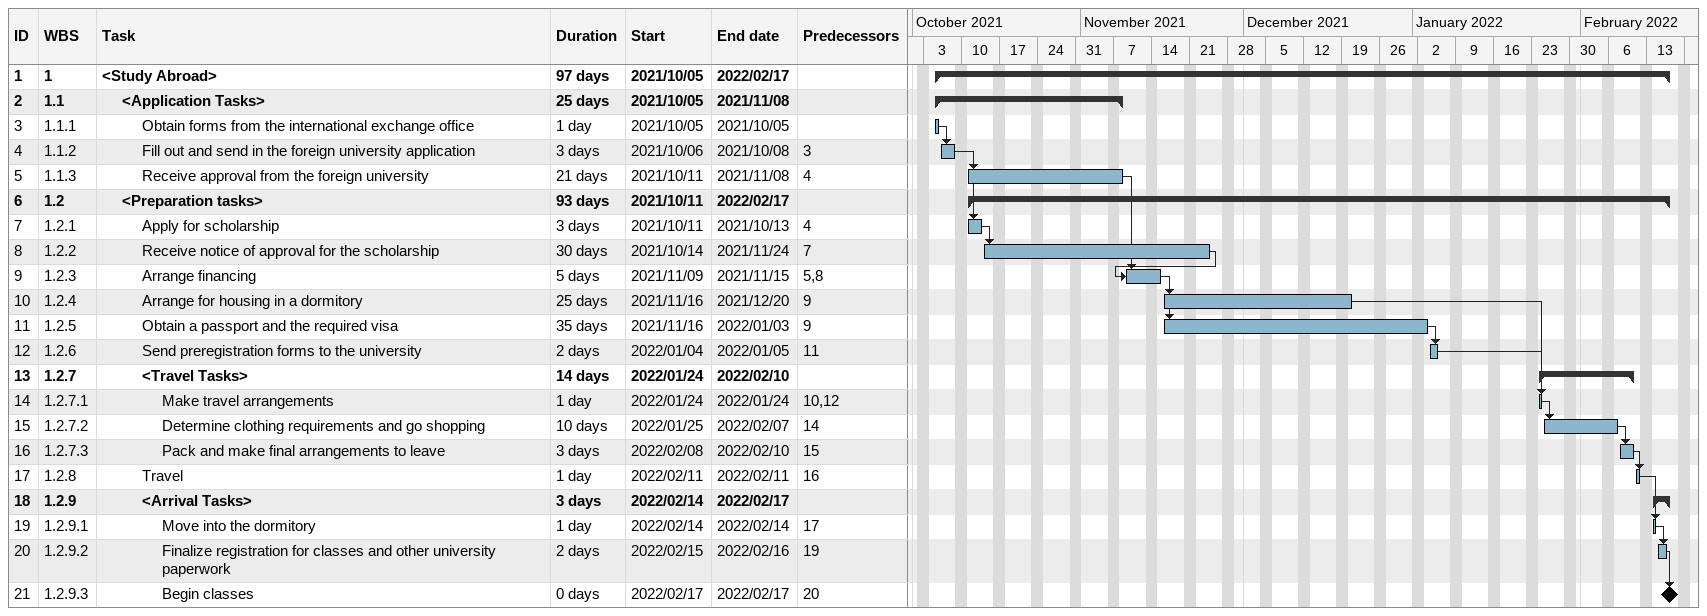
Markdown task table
| ID | WBS | Task | Duration | Start | Finish | Predecessors |
|---|---|---|---|---|---|---|
| 1 | 1 | **<Study Abroad>** | 97d | 2021-10-05 | 2022-02-17 |  |
| 2 | 1.1 | **<Application Tasks>** | 25d | 2021-10-05 | 2021-11-08 |  |
| 3 | 1.1.1 | Obtain forms from the international exchange office | 1d | 2021-10-05 | 2021-10-05 |  |
| 4 | 1.1.2 | Fill out and send in the foreign university application | 3d | 2021-10-06 | 2021-10-08 | 3 |
| 5 | 1.1.3 | Receive approval from the foreign university | 21d | 2021-10-11 | 2021-11-08 | 4 |
| 6 | 1.2 | **<Preparation tasks>** | 93d | 2021-10-11 | 2022-02-17 |  |
| 7 | 1.2.1 | Apply for scholarship | 3d | 2021-10-11 | 2021-10-13 | 4 |
| 8 | 1.2.2 | Receive notice of approval for the scholarship | 30d | 2021-10-14 | 2021-11-24 | 7 |
| 9 | 1.2.3 | Arrange financing | 5d | 2021-11-09 | 2021-11-15 | 5, 8 |
| 10 | 1.2.4 | Arrange for housing in a dormitory | 25d | 2021-11-16 | 2021-12-20 | 9 |
| 11 | 1.2.5 | Obtain a passport and the required visa | 35d | 2021-11-16 | 2022-01-03 | 9 |
| 12 | 1.2.6 | Send preregistration forms to the university | 2d | 2022-01-04 | 2022-01-05 | 11 |
| 13 | 1.2.7 | **<Travel Tasks>** | 14d | 2022-01-24 | 2022-02-10 |  |
| 14 | 1.2.7.1 | Make travel arrangements | 1d | 2022-01-24 | 2022-01-24 | 10, 12 |
| 15 | 1.2.7.2 | Determine clothing requirements and go shopping | 10d | 2022-01-25 | 2022-02-07 | 14 |
| 16 | 1.2.7.3 | Pack and make final arrangements to leave | 3d | 2022-02-08 | 2022-02-10 | 15 |
| 17 | 1.2.8 | Travel | 1d | 2022-02-11 | 2022-02-11 | 16 |
| 18 | 1.2.9 | **<Arrival Tasks>** | 3d | 2022-02-14 | 2022-02-17 |  |
| 19 | 1.2.9.1 | Move into the dormitory | 1d | 2022-02-14 | 2022-02-14 | 17 |
| 20 | 1.2.9.2 | Finalize registration for classes and other university paperwork | 2d | 2022-02-15 | 2022-02-16 | 19 |
| 21 | 1.2.9.3 | Begin classes | 0d | 2022-02-17 | 2022-02-17 | 20 |
